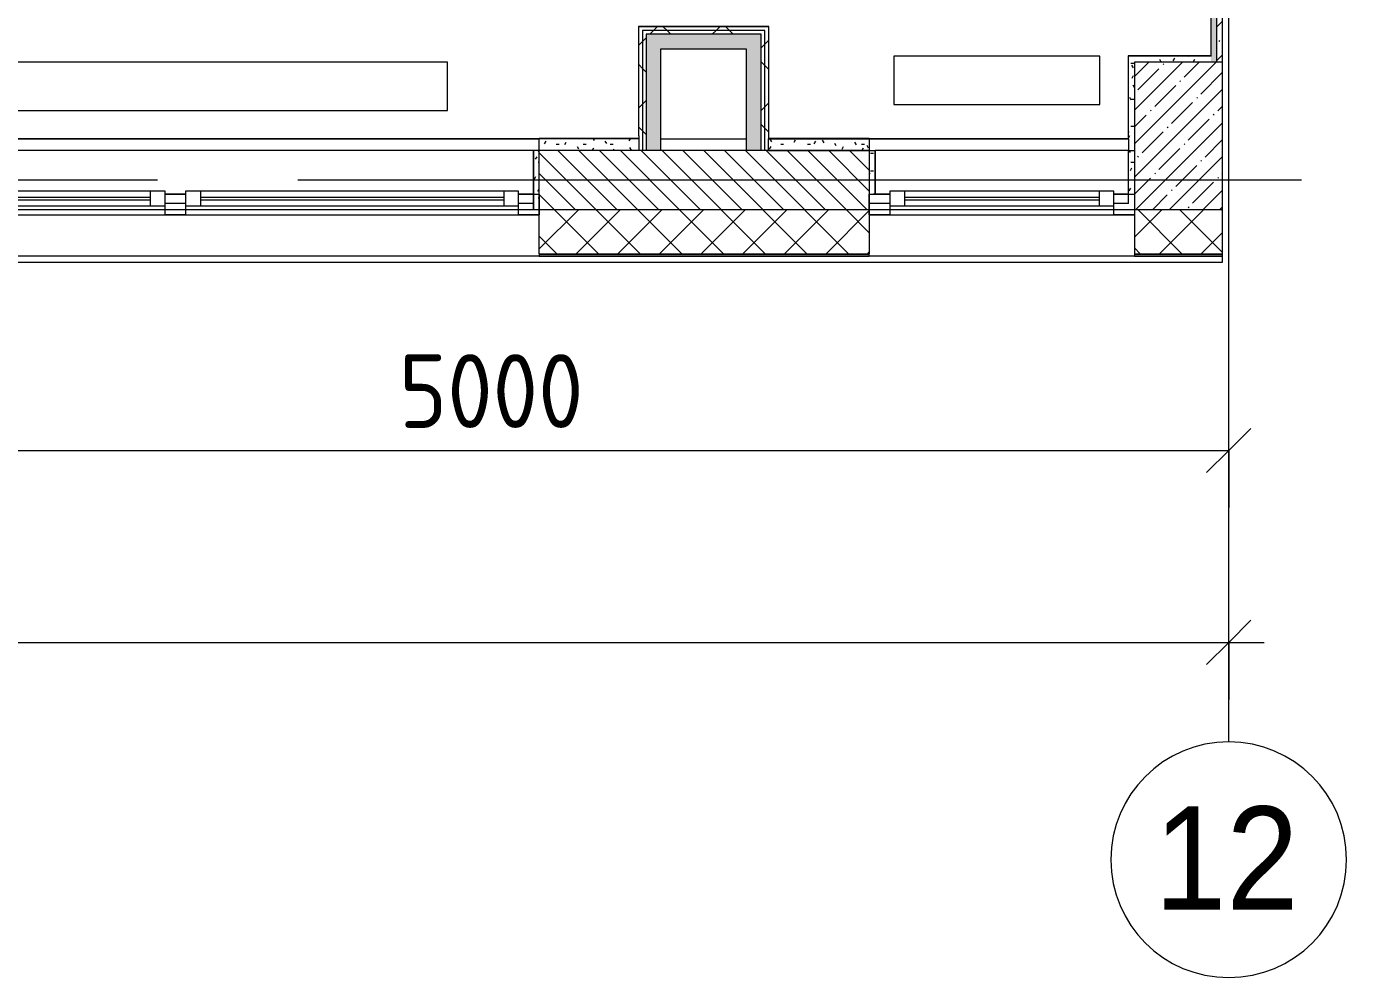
# Model space of a CAD drawing. Header units: millimetres. Extents: x -4185 to 186529, y -8553 to 29097.
# Drawn here: x 34230 to 38710, y -2706 to 521 of the extents above; entities that cross this region are included whole.
import ezdxf

# ---------------------------------------------------------------- set-up
doc = ezdxf.new("R2010")
doc.units = ezdxf.units.MM
doc.linetypes.add('Осевая', pattern=[3175, 635, -476.25, 1587.5, -476.25])
for name, color, linetype, lineweight in [('A-ANNO-DIMS', 7, 'Continuous', 9), ('A-ANNO-DIMS-100', 7, 'Continuous', 9), ('A-DETL-GENF', 7, 'Continuous', 9), ('A-GLAZ', 7, 'Continuous', 9), ('A-GLAZ-1', 7, 'Continuous', 13), ('A-WALL', 7, 'Continuous', 9), ('I-WALL', 7, 'Continuous', 9), ('M-EQPM', 7, 'Continuous', 9), ('S-COLS', 7, 'Continuous', 9), ('Оси', 7, 'Continuous', 9), ('Оси-1', 7, 'Continuous', 20), ('Оси-2', 7, 'Осевая', 9)]:
    doc.layers.add(name, color=color, linetype=linetype, lineweight=lineweight)
for name, color, linetype, lineweight, true_color in [('A-WALL-1', 7, 'Continuous', 9, 0x3c3c3c), ('A-WALL-FNSH-1', 7, 'Continuous', 9, 0x3c3c3c), ('M-EQPM-1', 7, 'Continuous', 9, 0xd4d4d4)]:
    doc.layers.add(name, color=color, linetype=linetype, lineweight=lineweight, true_color=true_color)
doc.styles.add('Arial', font='arial.ttf', dxfattribs={"width": 0.9, "height": 350})
doc.styles.add('ISOCPEUR', font='isocpeur.ttf', dxfattribs={"width": 0.9, "height": 250})
doc.dimstyles.new('ISO-2_5_0_9К_БОЛЬШОЙ', dxfattribs={"dimscale": 304.8, "dimtxt": 248.995294, "dimasz": 0.492126, "dimexe": 0.393701, "dimexo": 0.984252, "dimgap": 0, "dimtad": 1, "dimdec": 0, "dimrnd": 10, "dimzin": 0, "dimdsep": 46, "dimtxsty": 'ISOCPEUR', "dimblk1": 'OBLIQUE', "dimblk2": 'OBLIQUE', "dimsah": 1, "dimcen": 0.09, "dimdle": 0.393701, "dimazin": 0, "dimtfac": 1, "dimtdec": 4, "dimtix": 1, "dimtmove": 0, "dimatfit": 3, "dimfxl": 1, "dimtvp": 1, "dimtolj": 1, "dimtzin": 0, "dimarcsym": 2})
pattern_1 = [(0, (0, 0), (121.92, 30.48), [10.058, -81.382, 10.058, -81.382, -487.68]), (0, (0, 0), (121.92, 30.48), [-182.88, 10.058, -172.822, 10.058, -81.382, -213.36]), (0, (0, 0), (121.92, 30.48), [-457.2, 10.058, -50.902, 10.058, -142.342]), (120, (45.72, 15.24), (-87.356454, 90.345817), [10.058, -81.382, 10.058, -81.382, -487.68]), (120, (45.72, 15.24), (-87.356454, 90.345817), [-182.88, 10.058, -172.822, 10.058, -81.382, -213.36]), (120, (45.72, 15.24), (-87.356454, 90.345817), [-457.2, 10.058, -50.902, 10.058, -142.342]), (240, (60.96, 76.2), (-34.563546, -120.825817), [10.058, -81.382, 10.058, -81.382, -487.68]), (240, (60.96, 76.2), (-34.563546, -120.825817), [-182.88, 10.058, -172.822, 10.058, -81.382, -213.36]), (240, (60.96, 76.2), (-34.563546, -120.825817), [-457.2, 10.058, -50.902, 10.058, -142.342])]
pattern_2 = [(45, (0, 0), (-106.066, 106.066), []), (135, (0, 0), (-106.066, -106.066), [])]

# ---------------------------------------------------------------- blocks, each defined once
blk = doc.blocks.new('120_Окно_СКБ_2Ст - 120_Окно_СКБ_2Ст 2100х2500 _мал створка справа_-V21-План размещения напольных электротехнических лючков и розеток 1 этажа в осях 1-12')
at = {"layer": 'A-GLAZ'}
for p, q in [((1050, -57), (-1050, -57)), ((-1030, -127), (-980.9, -127)), ((-930, -107), (100, -107)), ((100, -117), (-930, -117)), ((150, -127), (220, -127)), ((270, -107), (930, -107)), ((930, -117), (270, -117)), ((980, -127), (1030, -127))]:
    blk.add_line(p, q, dxfattribs=at)
at = {"layer": 'A-GLAZ-1'}
for p, q in [((-1050, -127), (-1050, -57)), ((-1050, -57), (-980, -57)), ((-980, -57), (-980, -127)), ((150, -87), (-980, -87)), ((-980, -87), (-980, -137)), ((-930, -137), (-930, -87)), ((100, -137), (100, -87)), ((150, -127), (150, -57)), ((150, -57), (220, -57)), ((150, -137), (150, -87)), ((220, -57), (220, -127)), ((980, -87), (220, -87)), ((220, -87), (220, -137)), ((270, -137), (270, -87)), ((930, -137), (930, -87)), ((980, -127), (980, -57)), ((980, -57), (1050, -57)), ((980, -137), (980, -87)), ((1050, -57), (1050, -127)), ((-980, -127), (-1050, -127)), ((220, -127), (150, -127)), ((1050, -127), (980, -127)), ((-980, -137), (150, -137)), ((220, -137), (980, -137))]:
    blk.add_line(p, q, dxfattribs=at)
blk = doc.blocks.new('BSC_Колонна _Прямоугольная - 500х500-V37-План размещения напольных электротехнических лючков и розеток 1 этажа в осях 1-12')
at = {"layer": 'S-COLS'}
h = blk.add_hatch(dxfattribs=at)
h.set_pattern_fill('FP_46', color=256, style=0, pattern_type=2)
h.set_pattern_definition([(45, (-38240, -150), (-57.02463, 57.02463), []), (45, (-38182.975, -150), (-57.02463, 57.02463), [100.806, -20.161, 3.353, -16.808])])
h.paths.add_polyline_path([(47.7, -250), (47.7, 250), (-250, 250), (-250, -250)])
for p, q in [((47.7, 250), (-250, 250)), ((-250, 250), (-250, -250)), ((-250, -250), (47.7, -250))]:
    blk.add_line(p, q, dxfattribs=at)
blk = doc.blocks.new('120_Окно_СКБ_1Ст - 120_Окно_СКБ_1Ст 900х2500_h_-V54-План размещения напольных электротехнических лючков и розеток 1 этажа в осях 1-12')
at = {"layer": 'A-GLAZ'}
for p, q in [((450, -57), (-450, -57)), ((-430, -127), (-380, -127)), ((-330, -107), (330, -107)), ((330, -117), (-330, -117)), ((380, -127), (430, -127))]:
    blk.add_line(p, q, dxfattribs=at)
at = {"layer": 'A-GLAZ-1'}
for p, q in [((-450, -127), (-450, -57)), ((-450, -57), (-380, -57)), ((-380, -57), (-380, -127)), ((380, -87), (-380, -87)), ((-380, -87), (-380, -137)), ((-330, -137), (-330, -87)), ((330, -137), (330, -87)), ((380, -127), (380, -57)), ((380, -57), (450, -57)), ((380, -137), (380, -87)), ((450, -57), (450, -127)), ((-380, -127), (-450, -127)), ((450, -127), (380, -127)), ((-380, -137), (380, -137))]:
    blk.add_line(p, q, dxfattribs=at)
blk = doc.blocks.new('radiator_prado_classic_z_tip_30_po exemplyaru - Classic Z Тип 30-500-30677899-План размещения напольных электротехнических лючков и розеток 1 этажа в осях 1-12')
at = {"layer": 'M-EQPM-1'}
for p, q in [((0, 228), (0, 64)), ((1600, 228), (0, 228)), ((1600, 64), (1600, 228)), ((0, 64), (1600, 64))]:
    blk.add_line(p, q, dxfattribs=at)
blk = doc.blocks.new('radiator_prado_classic_z_tip_30_po exemplyaru - Classic Z Тип 30-500-30677900-План размещения напольных электротехнических лючков и розеток 1 этажа в осях 1-12')
at = {"layer": 'M-EQPM-1'}
for p, q in [((0, 228), (0, 64)), ((700, 228), (0, 228)), ((700, 64), (700, 228)), ((0, 64), (700, 64))]:
    blk.add_line(p, q, dxfattribs=at)
blk = doc.blocks.new('DET_L_Линия разрыва - М100-30654710-План размещения напольных электротехнических лючков и розеток 1 этажа в осях 1-12')
at = {"layer": 'A-DETL-GENF'}
blk.add_line((11739.9, 0), (0, 0), dxfattribs=at)
blk = doc.blocks.new('Ось сетки - D8-29747960-План размещения напольных электротехнических лючков и розеток 1 этажа в осях 1-12')
at = {"layer": 'Оси-1'}
for start, end in [(360, 180), (180, 360)]:
    blk.add_arc((0, 0), 4, start, end, dxfattribs=at)
blk = doc.blocks.new('DIMBLOCK11-План размещения напольных электротехнических лючков и розеток 1 этажа в осях 1-12')
at = {"layer": 'A-ANNO-DIMS-100'}
for p, q in [((33310, -1111.7), (33310, -797.7)), ((38310, -1111.7), (38310, -797.7)), ((33310, -917.7), (38310, -917.7)), ((33310, -917.7), (33310, -1111.7)), ((38310, -917.7), (38310, -1111.7))]:
    blk.add_line(p, q, dxfattribs=at)
at = {"layer": 'A-ANNO-DIMS-100', "lineweight": 20}
for p, q in [((33310, -917.7), (33385, -842.7)), ((38310, -917.7), (38385, -842.7)), ((33310, -917.7), (33235, -992.7)), ((38310, -917.7), (38235, -992.7))]:
    blk.add_line(p, q, dxfattribs=at)
at = {"layer": 'A-ANNO-DIMS-100', "color": 0, "insert": (35494, -591.1), "char_height": 250, "width": 758.478, "attachment_point": 1, "line_spacing_factor": 1.149209, "style": 'ISOCPEUR'}
blk.add_mtext('5000', dxfattribs=at)
blk = doc.blocks.new('_Oblique')
at = {"color": 0, "linetype": 'ByBlock', "lineweight": -2}
blk.add_line((-0.5, -0.5), (0.5, 0.5), dxfattribs=at)
blk = doc.blocks.new('DIMBLOCK25-План размещения напольных электротехнических лючков и розеток 1 этажа в осях 1-12')
at = {"layer": 'A-ANNO-DIMS-100'}
for p, q in [((110, -1763), (110, -1449)), ((38310, -1763), (38310, -1449)), ((-10, -1569), (38430, -1569)), ((110, -1569), (110, -1763)), ((38310, -1569), (38310, -1763))]:
    blk.add_line(p, q, dxfattribs=at)
at = {"layer": 'A-ANNO-DIMS-100', "lineweight": 20}
for p, q in [((110, -1569), (185, -1494)), ((38310, -1569), (38385, -1494)), ((110, -1569), (35, -1644)), ((38310, -1569), (38235, -1644))]:
    blk.add_line(p, q, dxfattribs=at)
at = {"layer": 'A-ANNO-DIMS-100', "color": 0, "insert": (18815, -1242.4), "char_height": 250, "width": 948.097, "attachment_point": 1, "line_spacing_factor": 1.149209, "style": 'ISOCPEUR'}
blk.add_mtext('38200', dxfattribs=at)

msp = doc.modelspace()

# ---------------------------------------------------------------- hatches: boundary and pattern name
at = {"layer": 'A-WALL'}
h = msp.add_hatch(dxfattribs=at)
h.set_pattern_fill('FP_31', color=256, style=0, pattern_type=2)
h.set_pattern_definition([(135, (0, 0), (-35.35534, -35.35534), [])])
h.paths.add_polyline_path([(35970, -100), (37090, -99.1), (37090, 100), (35970, 100), (35970, -80)])
h.paths.add_polyline_path([(33610, -100), (33870, -100), (33870, 100), (33610, 100), (33610, -99.8)])
h = msp.add_hatch(dxfattribs=at)
h.set_pattern_fill('FP_6', color=256, style=0, pattern_type=2)
h.set_pattern_definition([(45, (0, 0), (-70.71068, 70.71068), []), (135, (0, 0), (-70.71068, -70.71068), [])])
h.paths.add_polyline_path([(38287.7, -250), (38287.7, -100), (37990, -100), (37990, -250)])
h.paths.add_polyline_path([(36573.4, -250), (37090, -250), (37090, -100), (35970, -100), (35970, -250)])
h.paths.add_polyline_path([(33870, -250), (33870, -100), (33010, -100), (33010, -250), (33211, -250)])
h.paths.add_polyline_path([(29209.7, -250), (30210, -250), (30210, -100), (29209.7, -100), (29209.7, -207.1)])
h.paths.add_polyline_path([(27310, -250), (28309.7, -250), (28309.7, -100), (27310, -100), (27310, -211.8)])
h.paths.add_polyline_path([(26410, -250), (26410, -100), (25435, -100), (25435, -250)])
h.paths.add_polyline_path([(21610, -250), (22635, -250), (22635, -100), (21610, -100), (21610, -226)])
h.paths.add_polyline_path([(19360, -250), (20710, -250), (20710, -100), (19360, -100), (19360, -231.6)])
h.paths.add_polyline_path([(17071.1, -250), (17260, -250), (17260, -100), (16510, -100), (16510, -250)])
h.paths.add_polyline_path([(15610, -250), (15610, -100), (14860, -100), (14860, -250), (15053.7, -250)])
h.paths.add_polyline_path([(12760, -250), (12760, -100), (12010, -100), (12010, -250), (12363.7, -250)])
h.paths.add_polyline_path([(9910, -250), (9910, -100), (9159.7, -100), (9159.7, -250), (9673.7, -250)])
h.paths.add_polyline_path([(7656.2, -250), (8259.7, -250), (8259.7, -100), (6830, -100), (6830, -250)])
h.paths.add_polyline_path([(2276.3, -250), (3730, -250), (3730, -100), (-260, -100), (-260, -250), (931.3, -250)])
at = {"layer": 'I-WALL'}
h = msp.add_hatch(dxfattribs=at)
h.set_pattern_fill('FP_1', color=256, style=0, pattern_type=2)
h.set_pattern_definition([(45, (0, 0), (-57.02463, 57.02463), []), (45, (57.025, 0), (-57.02463, 57.02463), [100.806, -20.161, 3.353, -16.808])])
h.paths.add_polyline_path([(38287.7, 400), (38287.7, 7400), (38270, 7400), (38270, 400)])
h = msp.add_hatch(dxfattribs=at)
h.set_pattern_fill('FP_84', color=256, style=0, pattern_type=2)
h.set_pattern_definition(pattern_1)
h.paths.add_polyline_path([(38270, 400), (38270, 7050), (38250, 7050), (38250, 400)])
h = msp.add_hatch(dxfattribs=at)
h.set_pattern_fill('FP_85', color=256, style=0, pattern_type=2)
h.set_pattern_definition(pattern_2)
h.paths.add_polyline_path([(36307.7, 100), (36320.2, 100), (36320.2, 520), (36307.7, 520), (36307.7, 140)])
h = msp.add_hatch(dxfattribs=at)
h.set_pattern_fill('FP_85', color=256, style=0, pattern_type=2)
h.set_pattern_definition(pattern_2)
h.paths.add_polyline_path([(36320.2, 507.5), (36747.7, 507.5), (36747.7, 520), (36320.2, 520)])
h = msp.add_hatch(dxfattribs=at)
h.set_pattern_fill('FP_85', color=256, style=0, pattern_type=2)
h.set_pattern_definition(pattern_2)
h.paths.add_polyline_path([(36320.2, 100), (36332.7, 100), (36332.7, 507.5), (36320.2, 507.5), (36320.2, 107.4)])
h = msp.add_hatch(dxfattribs=at)
h.set_pattern_fill('FP_85', color=256, style=0, pattern_type=2)
h.set_pattern_definition(pattern_2)
h.paths.add_polyline_path([(36502.8, 495), (36735.2, 495), (36735.2, 507.5), (36332.7, 507.5), (36332.7, 495), (36436.5, 495)])
for points in [[(36332.7, 100), (36382.7, 100), (36382.7, 495), (36332.7, 495), (36332.7, 114.8)], [(36382.7, 445), (36722.7, 445), (36722.7, 495), (36382.7, 495)], [(36722.7, 100), (36722.7, 445), (36672.7, 445), (36672.7, 100)]]:
    msp.add_hatch(color=256, dxfattribs=at).paths.add_polyline_path(points)
h = msp.add_hatch(dxfattribs=at)
h.set_pattern_fill('FP_85', color=256, style=0, pattern_type=2)
h.set_pattern_definition(pattern_2)
h.paths.add_polyline_path([(36735.2, 100), (36735.2, 495), (36722.7, 495), (36722.7, 100)])
h = msp.add_hatch(dxfattribs=at)
h.set_pattern_fill('FP_85', color=256, style=0, pattern_type=2)
h.set_pattern_definition(pattern_2)
h.paths.add_polyline_path([(36747.7, 100), (36747.7, 507.5), (36735.2, 507.5), (36735.2, 100)])
h = msp.add_hatch(dxfattribs=at)
h.set_pattern_fill('FP_84', color=256, style=0, pattern_type=2)
h.set_pattern_definition(pattern_1)
h.paths.add_polyline_path([(38250, 400), (38250, 420), (37970, 420), (37970, 400), (37990, 400)])
h = msp.add_hatch(dxfattribs=at)
h.set_pattern_fill('FP_84', color=256, style=0, pattern_type=2)
h.set_pattern_definition(pattern_1)
h.paths.add_polyline_path([(37990, 100), (37990, 400), (37970, 400), (37970, 100)])
h = msp.add_hatch(dxfattribs=at)
h.set_pattern_fill('FP_84', color=256, style=0, pattern_type=2)
h.set_pattern_definition(pattern_1)
h.paths.add_polyline_path([(36307.7, 100), (36307.2, 140), (35970, 140), (35970, 100)])
h.paths.add_polyline_path([(33610, 100), (33870, 100), (33870, 140), (33610, 140), (33610, 100.5)])
h = msp.add_hatch(dxfattribs=at)
h.set_pattern_fill('FP_84', color=256, style=0, pattern_type=2)
h.set_pattern_definition(pattern_1)
h.paths.add_polyline_path([(37090, 100), (37090, 140), (36747.7, 140), (36747.7, 100), (36909.7, 100)])
h = msp.add_hatch(dxfattribs=at)
h.set_pattern_fill('FP_84', color=256, style=0, pattern_type=2)
h.set_pattern_definition(pattern_1)
h.paths.add_polyline_path([(35970, -100), (35970, 100), (35950, 100), (35950, -100)])
h = msp.add_hatch(dxfattribs=at)
h.set_pattern_fill('FP_84', color=256, style=0, pattern_type=2)
h.set_pattern_definition(pattern_1)
h.paths.add_polyline_path([(37110, -48), (37110, 100), (37090, 100), (37090, -48)])
h = msp.add_hatch(dxfattribs=at)
h.set_pattern_fill('FP_84', color=256, style=0, pattern_type=2)
h.set_pattern_definition(pattern_1)
h.paths.add_polyline_path([(37990, -48), (37990, 100), (37970, 100), (37970, -48)])

# ---------------------------------------------------------------- linework, layer by layer
at = {"layer": 'A-WALL'}
for p, q in [((38250, 420), (38250, 7050)), ((36320.2, 507.5), (36320.2, 100)), ((36735.2, 507.5), (36320.2, 507.5)), ((36332.7, 495), (36332.7, 100)), ((36722.7, 495), (36332.7, 495)), ((36722.7, 100), (36722.7, 495)), ((36735.2, 100), (36735.2, 507.5)), ((38250, 420), (37970, 420)), ((36307.7, 140), (35970, 140)), ((37090, 140), (36747.7, 140)), ((36748.7, 140), (37090, 140)), ((35970, 100), (35950, 100)), ((36747.7, 100), (37110, 100)), ((33610, -100), (37990, -100)), ((35970, -258), (33870, -258)), ((35970, -250), (37090, -250)), ((35970, -253), (37090, -253)), ((37990, -258), (37090, -258)), ((37990, -250), (38287.7, -250)), ((37990, -253), (38287.7, -253)), ((38287.7, -280), (-290, -280))]:
    msp.add_line(p, q, dxfattribs=at)
at = {"layer": 'A-WALL-1'}
for p, q in [((38270, 400), (38270, 7400)), ((36747.7, 520), (36307.7, 520)), ((36382.7, 100), (36382.7, 445)), ((36382.7, 445), (36672.7, 445)), ((36672.7, 445), (36672.7, 100)), ((35970, -250), (35970, 140)), ((36307.7, 150), (36307.7, 100)), ((36747.7, 100), (36747.7, 140)), ((37090, 140), (37090, -250)), ((37970, 140), (37970, 100)), ((35950, 100), (35950, -100)), ((37090, 100), (35970, 100)), ((37110, -48), (37110, 100)), ((37970, 100), (37990, 100)), ((37090, -48), (37110, -48)), ((37970, -48), (37990, -48)), ((37990, -100), (37990, -250))]:
    msp.add_line(p, q, dxfattribs=at)
at = {"layer": 'A-WALL-FNSH-1'}
for p, q in [((38249, 7049), (38249, 421)), ((36306.7, 521), (36306.7, 150)), ((36748.7, 521), (36306.7, 521)), ((36307.7, 150), (36307.7, 520)), ((36747.7, 520), (36747.7, 140)), ((36748.7, 141), (36748.7, 521)), ((37969, 421), (37969, 141)), ((38249, 421), (37969, 421)), ((37970, 140), (37970, 420)), ((36307.2, 141), (35970, 141)), ((35970, 141), (35970, 140)), ((36306.7, 150), (36307.7, 150)), ((36307.2, 140), (36307.2, 141)), ((36747.7, 140), (36748.7, 140)), ((37090, 141), (36748.7, 141)), ((37090, 140), (37090, 141)), ((37969, 140), (37970, 140)), ((35949, 100), (35949, -100)), ((35950, 100), (35949, 100)), ((37111, 100), (37110, 100)), ((37111, -48), (37111, 100)), ((37969, 100), (37969, -48)), ((37970, 100), (37969, 100)), ((37970, -48), (37970, 100)), ((37110, -48), (37111, -48)), ((37969, -48), (37970, -48)), ((35949, -100), (35950, -100)), ((35970, -250), (35970, -258)), ((35970, -258), (37090, -258)), ((37090, -258), (37090, -250)), ((37990, -250), (37990, -258)), ((37990, -258), (38287.7, -258))]:
    msp.add_line(p, q, dxfattribs=at)
at = {"layer": 'I-WALL'}
for p, q in [((33870, 141), (35970, 141)), ((33870, 140), (35970, 140)), ((36382.7, 140), (36672.7, 140)), ((37090, 141), (37969, 141)), ((37090, 140), (37969, 140)), ((37969, 141), (37969, 140)), ((37969, 140), (37970, 140)), ((35950, 100), (33891, 100)), ((37969, 100), (37111, 100)), ((34770, -80), (34700, -80)), ((35950, -80), (35900.9, -80)), ((37160, -80), (37090, -80)), ((37970, -80), (37920, -80)), ((37970, -80), (37970, -48))]:
    msp.add_line(p, q, dxfattribs=at)
at = {"layer": 'Оси'}
for p, q in [((38310, -1906.3), (38310, 593.7)), ((36057, 0), (38557, 0))]:
    msp.add_line(p, q, dxfattribs=at)
at = {"layer": 'Оси-2'}
msp.add_line((-885.2, 0), (36057, 0), dxfattribs=at)

# ---------------------------------------------------------------- block references
at = {"layer": 'A-DETL-GENF', "rotation": 90.00000000000031}
msp.add_blockref('DET_L_Линия разрыва - М100-30654710-План размещения напольных электротехнических лючков и розеток 1 этажа в осях 1-12', (38287.7, -280), dxfattribs=at)
at = {"layer": 'A-GLAZ', "rotation": 180}
for name, p in [('120_Окно_СКБ_2Ст - 120_Окно_СКБ_2Ст 2100х2500 _мал створка справа_-V21-План размещения напольных электротехнических лючков и розеток 1 этажа в осях 1-12', (34920, -175)), ('120_Окно_СКБ_1Ст - 120_Окно_СКБ_1Ст 900х2500_h_-V54-План размещения напольных электротехнических лючков и розеток 1 этажа в осях 1-12', (37540, -175))]:
    msp.add_blockref(name, p, dxfattribs=at)
at = {"layer": 'M-EQPM'}
for name, p in [('radiator_prado_classic_z_tip_30_po exemplyaru - Classic Z Тип 30-500-30677900-План размещения напольных электротехнических лючков и розеток 1 этажа в осях 1-12', (37173, 192)), ('radiator_prado_classic_z_tip_30_po exemplyaru - Classic Z Тип 30-500-30677899-План размещения напольных электротехнических лючков и розеток 1 этажа в осях 1-12', (34059, 172))]:
    msp.add_blockref(name, p, dxfattribs=at)
at = {"layer": 'S-COLS'}
msp.add_blockref('BSC_Колонна _Прямоугольная - 500х500-V37-План размещения напольных электротехнических лючков и розеток 1 этажа в осях 1-12', (38240, 150), dxfattribs=at)
at = {"layer": 'Оси-1', "xscale": 99.99999999999993, "yscale": 99.99999999999993, "zscale": 99.99999999999993}
msp.add_blockref('Ось сетки - D8-29747960-План размещения напольных электротехнических лючков и розеток 1 этажа в осях 1-12', (38310, -2306.3), dxfattribs=at)

# ---------------------------------------------------------------- texts
at = {"layer": 'Оси', "insert": (38057.4, -2125.6), "char_height": 350, "width": 606.076, "attachment_point": 1, "style": 'Arial'}
msp.add_mtext('12', dxfattribs=at)

# ---------------------------------------------------------------- dimensions: what is measured, and where the dimension line sits
at = {"layer": 'A-ANNO-DIMS'}
for base, p1, p2, override, picture, middle in [((38310, -917.7), (33310, -811.7), (38310, -811.7), {"dimpost": '<>', "dimfxl": 5000}, 'DIMBLOCK11-План размещения напольных электротехнических лючков и розеток 1 этажа в осях 1-12', (35810, -792.7)), ((38310, -1569), (110, -1463), (38310, -1463), {"dimpost": '<>', "dimfxl": 38199.999966}, 'DIMBLOCK25-План размещения напольных электротехнических лючков и розеток 1 этажа в осях 1-12', (19210, -1444))]:
    dim = msp.add_linear_dim(base=base, p1=p1, p2=p2, dimstyle='ISO-2_5_0_9К_БОЛЬШОЙ', override=override, dxfattribs=at)
    dim.commit()
    dim.dimension.update_dxf_attribs({"geometry": picture, "text_midpoint": middle})

doc.saveas('drawing.dxf')
